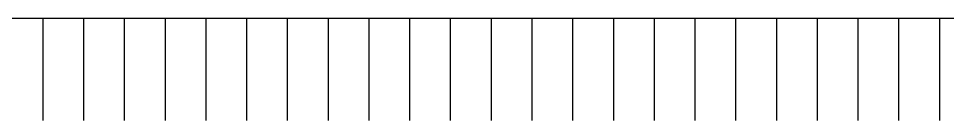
# Model space of a CAD drawing. Extents: x 815029915 to 815825525, y 579155098 to 579748855.
# Drawn here: x 815185182 to 815187916, y 579475402 to 579475702 of the extents above; entities that cross this region are included whole.
import ezdxf

# ---------------------------------------------------------------- set-up
doc = ezdxf.new("R2010")
doc.units = 0
doc.header["$LTSCALE"] = 100
doc.header["$MEASUREMENT"] = 0
doc.layers.add('DIM_SYMB', color=3, linetype='Continuous')

msp = doc.modelspace()

# ---------------------------------------------------------------- linework, layer by layer
msp.add_line((815203410.6, 579475702.4), (815148180.5, 579475702.4))
at = {"color": 252, "linetype": 'Continuous'}
for p, q in [((815185252.8, 579475702.4), (815185252.8, 579475402.4)), ((815185372.8, 579475702.4), (815185372.8, 579475402.4)), ((815185492.8, 579475702.4), (815185492.8, 579475402.4)), ((815185612.8, 579475702.4), (815185612.8, 579475402.4)), ((815185732.8, 579475702.4), (815185732.8, 579475402.4)), ((815185852.8, 579475702.4), (815185852.8, 579475402.4)), ((815185972.8, 579475702.4), (815185972.8, 579475402.4)), ((815186092.8, 579475702.4), (815186092.8, 579475402.4)), ((815186212.8, 579475702.4), (815186212.8, 579475402.4)), ((815186332.8, 579475702.4), (815186332.8, 579475402.4)), ((815186452.8, 579475702.4), (815186452.8, 579475402.4)), ((815186572.8, 579475702.4), (815186572.8, 579475402.4)), ((815186692.8, 579475702.4), (815186692.8, 579475402.4)), ((815186812.8, 579475702.4), (815186812.8, 579475402.4)), ((815186932.8, 579475702.4), (815186932.8, 579475402.4)), ((815187052.8, 579475702.4), (815187052.8, 579475402.4)), ((815187172.8, 579475702.4), (815187172.8, 579475402.4)), ((815187292.8, 579475702.4), (815187292.8, 579475402.4)), ((815187412.8, 579475702.4), (815187412.8, 579475402.4)), ((815187532.8, 579475702.4), (815187532.8, 579475402.4)), ((815187652.8, 579475702.4), (815187652.8, 579475402.4)), ((815187772.8, 579475702.4), (815187772.8, 579475402.4)), ((815187892.8, 579475702.4), (815187892.8, 579475402.4))]:
    msp.add_line(p, q, dxfattribs=at)
at = {"layer": 'DIM_SYMB'}
msp.add_lwpolyline([(815201046.4, 579475532.2, 0, 0, 0), (815178638.7, 579475532.2, 0, 80, 0), (815178938.7, 579475532.2, 0, 0, 0)], format="xyseb", dxfattribs=at)

doc.saveas('drawing.dxf')
